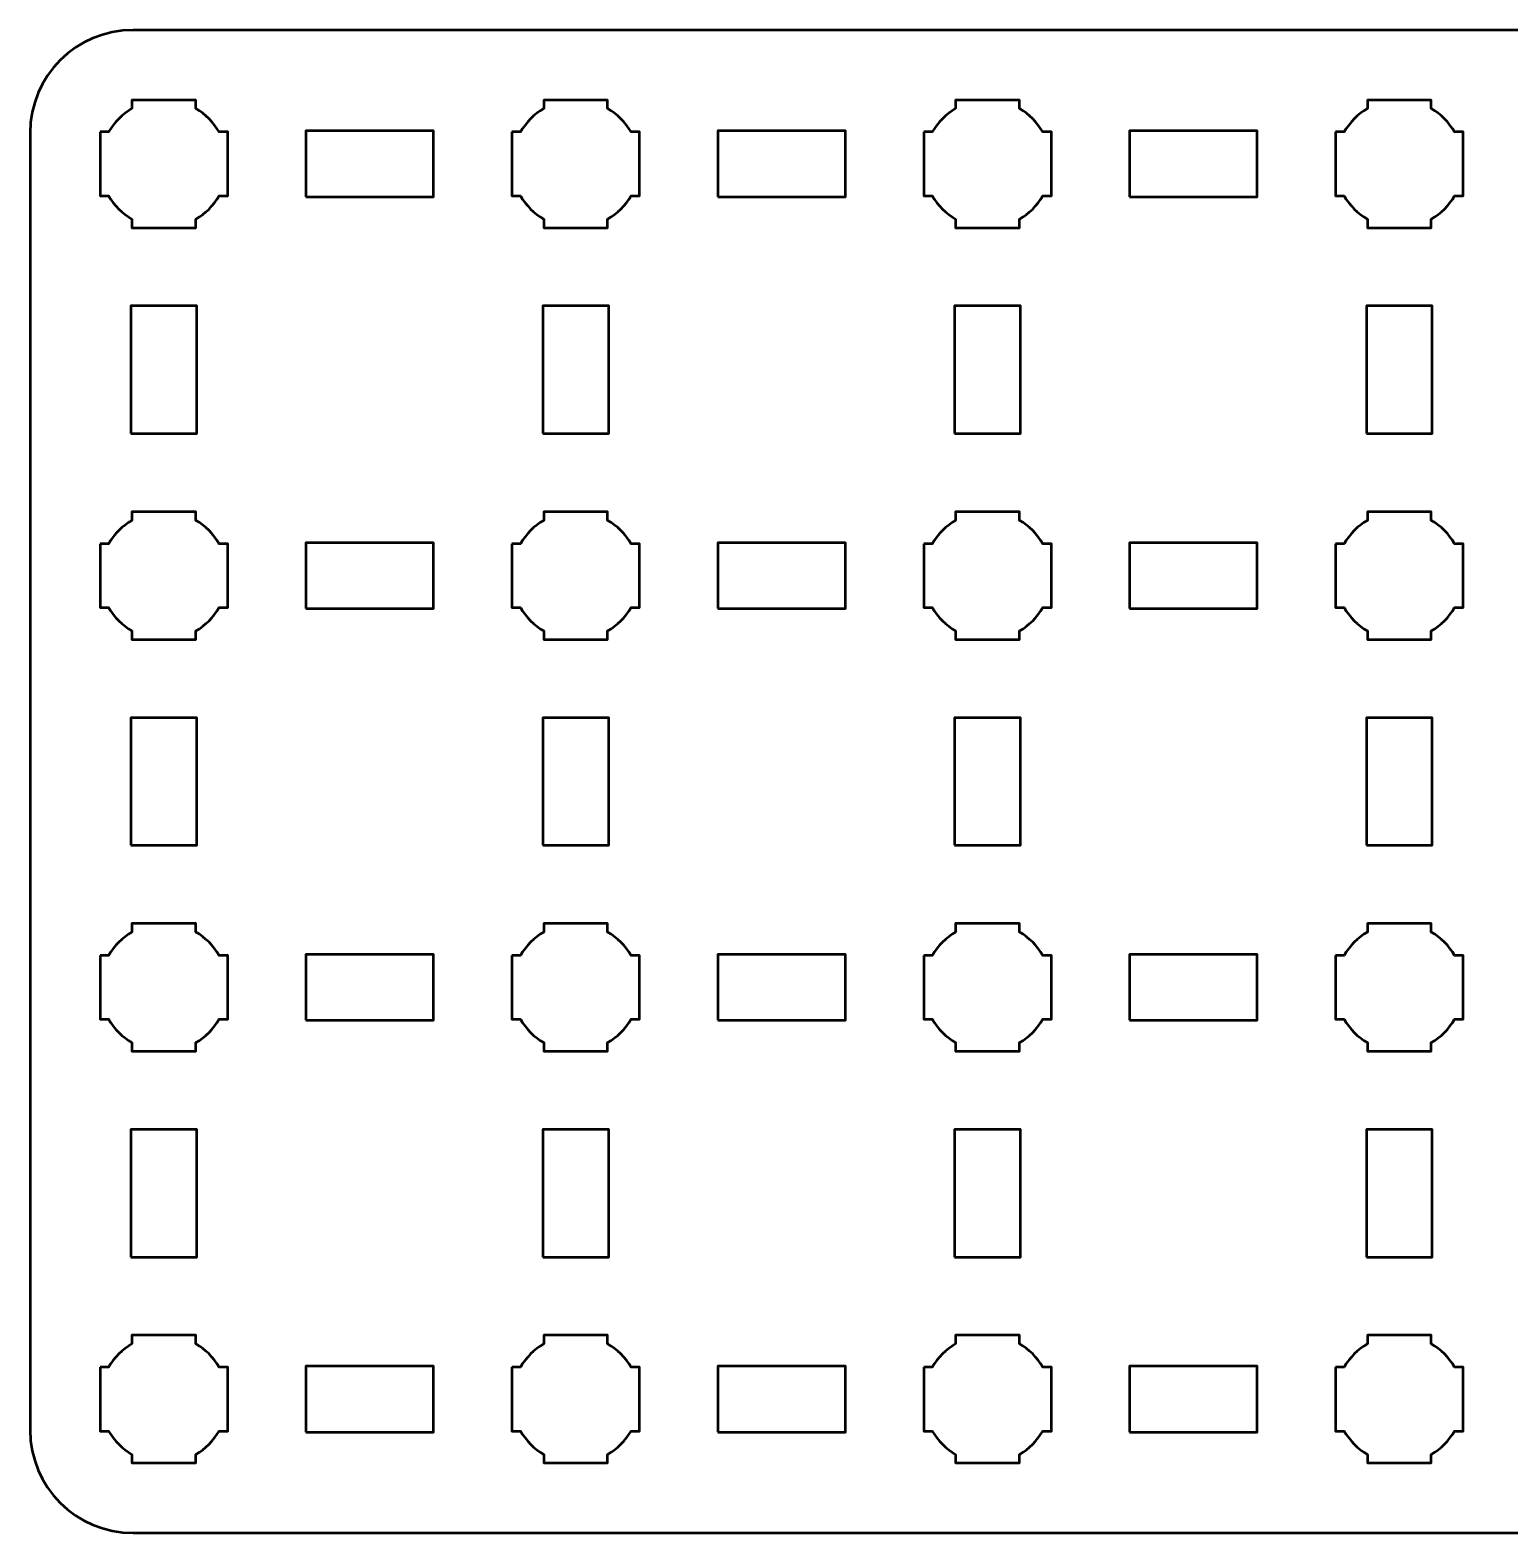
# Model space of a CAD drawing. Header units: centimetres. Extents: x -18.1 to -2.9, y -18.5 to -11.2.
# Drawn here: x -18.15 to -10.96, y -18.5 to -11.2 of the extents above; entities that cross this region are included whole.
import ezdxf

# ---------------------------------------------------------------- set-up
doc = ezdxf.new("R2010")
doc.units = ezdxf.units.CM
doc.header["$MEASUREMENT"] = 0
doc.layers.add('Layer 1', color=7, linetype='Continuous')

msp = doc.modelspace()

# ---------------------------------------------------------------- linework, layer by layer
at = {"layer": 'Layer 1', "color": 250, "lineweight": 53}
for points in [[(-16.81, -12.01), (-16.19, -12.01), (-16.19, -11.69), (-16.81, -11.69), (-16.81, -12.01)], [(-14.81, -12.01), (-14.19, -12.01), (-14.19, -11.69), (-14.81, -11.69), (-14.81, -12.01)], [(-12.81, -12.01), (-12.19, -12.01), (-12.19, -11.69), (-12.81, -11.69), (-12.81, -12.01)], [(-17.66, -13.16), (-17.34, -13.16), (-17.34, -12.54), (-17.66, -12.54), (-17.66, -13.16)], [(-15.66, -13.16), (-15.34, -13.16), (-15.34, -12.54), (-15.66, -12.54), (-15.66, -13.16)], [(-13.66, -13.16), (-13.34, -13.16), (-13.34, -12.54), (-13.66, -12.54), (-13.66, -13.16)], [(-11.66, -13.16), (-11.34, -13.16), (-11.34, -12.54), (-11.66, -12.54), (-11.66, -13.16)], [(-16.81, -14.01), (-16.19, -14.01), (-16.19, -13.69), (-16.81, -13.69), (-16.81, -14.01)], [(-14.81, -14.01), (-14.19, -14.01), (-14.19, -13.69), (-14.81, -13.69), (-14.81, -14.01)], [(-12.81, -14.01), (-12.19, -14.01), (-12.19, -13.69), (-12.81, -13.69), (-12.81, -14.01)], [(-17.66, -15.16), (-17.34, -15.16), (-17.34, -14.54), (-17.66, -14.54), (-17.66, -15.16)], [(-15.66, -15.16), (-15.34, -15.16), (-15.34, -14.54), (-15.66, -14.54), (-15.66, -15.16)], [(-13.66, -15.16), (-13.34, -15.16), (-13.34, -14.54), (-13.66, -14.54), (-13.66, -15.16)], [(-11.66, -15.16), (-11.34, -15.16), (-11.34, -14.54), (-11.66, -14.54), (-11.66, -15.16)], [(-16.81, -16.01), (-16.19, -16.01), (-16.19, -15.69), (-16.81, -15.69), (-16.81, -16.01)], [(-14.81, -16.01), (-14.19, -16.01), (-14.19, -15.69), (-14.81, -15.69), (-14.81, -16.01)], [(-12.81, -16.01), (-12.19, -16.01), (-12.19, -15.69), (-12.81, -15.69), (-12.81, -16.01)], [(-17.66, -17.16), (-17.34, -17.16), (-17.34, -16.54), (-17.66, -16.54), (-17.66, -17.16)], [(-15.66, -17.16), (-15.34, -17.16), (-15.34, -16.54), (-15.66, -16.54), (-15.66, -17.16)], [(-13.66, -17.16), (-13.34, -17.16), (-13.34, -16.54), (-13.66, -16.54), (-13.66, -17.16)], [(-11.66, -17.16), (-11.34, -17.16), (-11.34, -16.54), (-11.66, -16.54), (-11.66, -17.16)], [(-16.81, -18.01), (-16.19, -18.01), (-16.19, -17.69), (-16.81, -17.69), (-16.81, -18.01)], [(-14.81, -18.01), (-14.19, -18.01), (-14.19, -17.69), (-14.81, -17.69), (-14.81, -18.01)], [(-12.81, -18.01), (-12.19, -18.01), (-12.19, -17.69), (-12.81, -17.69), (-12.81, -18.01)]]:
    msp.add_lwpolyline(points, close=True, dxfattribs=at)
msp.add_open_spline([(-18.15, -18), (-18.15, -18), (-18.15, -11.7), (-18.15, -11.7), (-18.15, -11.7), (-18.15, -11.42391), (-17.92609, -11.2), (-17.65, -11.2), (-17.65, -11.2), (-17.65, -11.2), (-3.35, -11.2), (-3.35, -11.2), (-3.35, -11.2), (-3.07391, -11.2), (-2.85, -11.42391), (-2.85, -11.7), (-2.85, -11.7), (-2.85, -11.7), (-2.85, -18), (-2.85, -18), (-2.85, -18), (-2.85, -18.27609), (-3.07391, -18.5), (-3.35, -18.5), (-3.35, -18.5), (-3.35, -18.5), (-17.65, -18.5), (-17.65, -18.5), (-17.65, -18.5), (-17.92609, -18.5), (-18.15, -18.27609), (-18.15, -18)], degree=3, knots=[0, 0, 0, 0, 0.125, 0.125, 0.125, 0.125, 0.25, 0.25, 0.25, 0.25, 0.375, 0.375, 0.375, 0.375, 0.5, 0.5, 0.5, 0.5, 0.625, 0.625, 0.625, 0.625, 0.75, 0.75, 0.75, 0.75, 0.875, 0.875, 0.875, 0.875, 1, 1, 1, 1], dxfattribs=at)
at = {"layer": 'Layer 1', "lineweight": 53}
for points in [[(-17.81, -11.695), (-17.81, -11.695), (-17.76851, -11.695), (-17.76851, -11.695), (-17.76851, -11.695), (-17.74128, -11.64795), (-17.70205, -11.60872), (-17.655, -11.58149), (-17.655, -11.58149), (-17.655, -11.58149), (-17.655, -11.54), (-17.655, -11.54), (-17.655, -11.54), (-17.655, -11.54), (-17.5, -11.54), (-17.5, -11.54), (-17.5, -11.54), (-17.5, -11.54), (-17.345, -11.54), (-17.345, -11.54), (-17.345, -11.54), (-17.345, -11.54), (-17.345, -11.58149), (-17.345, -11.58149), (-17.345, -11.58149), (-17.29795, -11.60872), (-17.25872, -11.64795), (-17.23149, -11.695), (-17.23149, -11.695), (-17.23149, -11.695), (-17.19, -11.695), (-17.19, -11.695), (-17.19, -11.695), (-17.19, -11.695), (-17.19, -11.85), (-17.19, -11.85), (-17.19, -11.85), (-17.19, -11.85), (-17.19, -12.005), (-17.19, -12.005), (-17.19, -12.005), (-17.19, -12.005), (-17.23149, -12.005), (-17.23149, -12.005), (-17.23149, -12.005), (-17.25872, -12.05205), (-17.29795, -12.09128), (-17.345, -12.11851), (-17.345, -12.11851), (-17.345, -12.11851), (-17.345, -12.16), (-17.345, -12.16), (-17.345, -12.16), (-17.345, -12.16), (-17.5, -12.16), (-17.5, -12.16), (-17.5, -12.16), (-17.5, -12.16), (-17.655, -12.16), (-17.655, -12.16), (-17.655, -12.16), (-17.655, -12.16), (-17.655, -12.11851), (-17.655, -12.11851), (-17.655, -12.11851), (-17.70205, -12.09128), (-17.74128, -12.05205), (-17.76851, -12.005), (-17.76851, -12.005), (-17.76851, -12.005), (-17.81, -12.005), (-17.81, -12.005), (-17.81, -12.005), (-17.81, -12.005), (-17.81, -11.85), (-17.81, -11.85), (-17.81, -11.85), (-17.81, -11.85), (-17.81, -11.695), (-17.81, -11.695)], [(-15.81, -11.695), (-15.81, -11.695), (-15.76851, -11.695), (-15.76851, -11.695), (-15.76851, -11.695), (-15.74128, -11.64795), (-15.70205, -11.60872), (-15.655, -11.58149), (-15.655, -11.58149), (-15.655, -11.58149), (-15.655, -11.54), (-15.655, -11.54), (-15.655, -11.54), (-15.655, -11.54), (-15.5, -11.54), (-15.5, -11.54), (-15.5, -11.54), (-15.5, -11.54), (-15.345, -11.54), (-15.345, -11.54), (-15.345, -11.54), (-15.345, -11.54), (-15.345, -11.58149), (-15.345, -11.58149), (-15.345, -11.58149), (-15.29795, -11.60872), (-15.25872, -11.64795), (-15.23149, -11.695), (-15.23149, -11.695), (-15.23149, -11.695), (-15.19, -11.695), (-15.19, -11.695), (-15.19, -11.695), (-15.19, -11.695), (-15.19, -11.85), (-15.19, -11.85), (-15.19, -11.85), (-15.19, -11.85), (-15.19, -12.005), (-15.19, -12.005), (-15.19, -12.005), (-15.19, -12.005), (-15.23149, -12.005), (-15.23149, -12.005), (-15.23149, -12.005), (-15.25872, -12.05205), (-15.29795, -12.09128), (-15.345, -12.11851), (-15.345, -12.11851), (-15.345, -12.11851), (-15.345, -12.16), (-15.345, -12.16), (-15.345, -12.16), (-15.345, -12.16), (-15.5, -12.16), (-15.5, -12.16), (-15.5, -12.16), (-15.5, -12.16), (-15.655, -12.16), (-15.655, -12.16), (-15.655, -12.16), (-15.655, -12.16), (-15.655, -12.11851), (-15.655, -12.11851), (-15.655, -12.11851), (-15.70205, -12.09128), (-15.74128, -12.05205), (-15.76851, -12.005), (-15.76851, -12.005), (-15.76851, -12.005), (-15.81, -12.005), (-15.81, -12.005), (-15.81, -12.005), (-15.81, -12.005), (-15.81, -11.85), (-15.81, -11.85), (-15.81, -11.85), (-15.81, -11.85), (-15.81, -11.695), (-15.81, -11.695)], [(-13.81, -11.695), (-13.81, -11.695), (-13.76851, -11.695), (-13.76851, -11.695), (-13.76851, -11.695), (-13.74128, -11.64795), (-13.70205, -11.60872), (-13.655, -11.58149), (-13.655, -11.58149), (-13.655, -11.58149), (-13.655, -11.54), (-13.655, -11.54), (-13.655, -11.54), (-13.655, -11.54), (-13.5, -11.54), (-13.5, -11.54), (-13.5, -11.54), (-13.5, -11.54), (-13.345, -11.54), (-13.345, -11.54), (-13.345, -11.54), (-13.345, -11.54), (-13.345, -11.58149), (-13.345, -11.58149), (-13.345, -11.58149), (-13.29795, -11.60872), (-13.25872, -11.64795), (-13.23149, -11.695), (-13.23149, -11.695), (-13.23149, -11.695), (-13.19, -11.695), (-13.19, -11.695), (-13.19, -11.695), (-13.19, -11.695), (-13.19, -11.85), (-13.19, -11.85), (-13.19, -11.85), (-13.19, -11.85), (-13.19, -12.005), (-13.19, -12.005), (-13.19, -12.005), (-13.19, -12.005), (-13.23149, -12.005), (-13.23149, -12.005), (-13.23149, -12.005), (-13.25872, -12.05205), (-13.29795, -12.09128), (-13.345, -12.11851), (-13.345, -12.11851), (-13.345, -12.11851), (-13.345, -12.16), (-13.345, -12.16), (-13.345, -12.16), (-13.345, -12.16), (-13.5, -12.16), (-13.5, -12.16), (-13.5, -12.16), (-13.5, -12.16), (-13.655, -12.16), (-13.655, -12.16), (-13.655, -12.16), (-13.655, -12.16), (-13.655, -12.11851), (-13.655, -12.11851), (-13.655, -12.11851), (-13.70205, -12.09128), (-13.74128, -12.05205), (-13.76851, -12.005), (-13.76851, -12.005), (-13.76851, -12.005), (-13.81, -12.005), (-13.81, -12.005), (-13.81, -12.005), (-13.81, -12.005), (-13.81, -11.85), (-13.81, -11.85), (-13.81, -11.85), (-13.81, -11.85), (-13.81, -11.695), (-13.81, -11.695)], [(-11.81, -11.695), (-11.81, -11.695), (-11.76851, -11.695), (-11.76851, -11.695), (-11.76851, -11.695), (-11.74128, -11.64795), (-11.70205, -11.60872), (-11.655, -11.58149), (-11.655, -11.58149), (-11.655, -11.58149), (-11.655, -11.54), (-11.655, -11.54), (-11.655, -11.54), (-11.655, -11.54), (-11.5, -11.54), (-11.5, -11.54), (-11.5, -11.54), (-11.5, -11.54), (-11.345, -11.54), (-11.345, -11.54), (-11.345, -11.54), (-11.345, -11.54), (-11.345, -11.58149), (-11.345, -11.58149), (-11.345, -11.58149), (-11.29795, -11.60872), (-11.25872, -11.64795), (-11.23149, -11.695), (-11.23149, -11.695), (-11.23149, -11.695), (-11.19, -11.695), (-11.19, -11.695), (-11.19, -11.695), (-11.19, -11.695), (-11.19, -11.85), (-11.19, -11.85), (-11.19, -11.85), (-11.19, -11.85), (-11.19, -12.005), (-11.19, -12.005), (-11.19, -12.005), (-11.19, -12.005), (-11.23149, -12.005), (-11.23149, -12.005), (-11.23149, -12.005), (-11.25872, -12.05205), (-11.29795, -12.09128), (-11.345, -12.11851), (-11.345, -12.11851), (-11.345, -12.11851), (-11.345, -12.16), (-11.345, -12.16), (-11.345, -12.16), (-11.345, -12.16), (-11.5, -12.16), (-11.5, -12.16), (-11.5, -12.16), (-11.5, -12.16), (-11.655, -12.16), (-11.655, -12.16), (-11.655, -12.16), (-11.655, -12.16), (-11.655, -12.11851), (-11.655, -12.11851), (-11.655, -12.11851), (-11.70205, -12.09128), (-11.74128, -12.05205), (-11.76851, -12.005), (-11.76851, -12.005), (-11.76851, -12.005), (-11.81, -12.005), (-11.81, -12.005), (-11.81, -12.005), (-11.81, -12.005), (-11.81, -11.85), (-11.81, -11.85), (-11.81, -11.85), (-11.81, -11.85), (-11.81, -11.695), (-11.81, -11.695)], [(-17.81, -13.695), (-17.81, -13.695), (-17.76851, -13.695), (-17.76851, -13.695), (-17.76851, -13.695), (-17.74128, -13.64795), (-17.70205, -13.60872), (-17.655, -13.58149), (-17.655, -13.58149), (-17.655, -13.58149), (-17.655, -13.54), (-17.655, -13.54), (-17.655, -13.54), (-17.655, -13.54), (-17.5, -13.54), (-17.5, -13.54), (-17.5, -13.54), (-17.5, -13.54), (-17.345, -13.54), (-17.345, -13.54), (-17.345, -13.54), (-17.345, -13.54), (-17.345, -13.58149), (-17.345, -13.58149), (-17.345, -13.58149), (-17.29795, -13.60872), (-17.25872, -13.64795), (-17.23149, -13.695), (-17.23149, -13.695), (-17.23149, -13.695), (-17.19, -13.695), (-17.19, -13.695), (-17.19, -13.695), (-17.19, -13.695), (-17.19, -13.85), (-17.19, -13.85), (-17.19, -13.85), (-17.19, -13.85), (-17.19, -14.005), (-17.19, -14.005), (-17.19, -14.005), (-17.19, -14.005), (-17.23149, -14.005), (-17.23149, -14.005), (-17.23149, -14.005), (-17.25872, -14.05205), (-17.29795, -14.09128), (-17.345, -14.11851), (-17.345, -14.11851), (-17.345, -14.11851), (-17.345, -14.16), (-17.345, -14.16), (-17.345, -14.16), (-17.345, -14.16), (-17.5, -14.16), (-17.5, -14.16), (-17.5, -14.16), (-17.5, -14.16), (-17.655, -14.16), (-17.655, -14.16), (-17.655, -14.16), (-17.655, -14.16), (-17.655, -14.11851), (-17.655, -14.11851), (-17.655, -14.11851), (-17.70205, -14.09128), (-17.74128, -14.05205), (-17.76851, -14.005), (-17.76851, -14.005), (-17.76851, -14.005), (-17.81, -14.005), (-17.81, -14.005), (-17.81, -14.005), (-17.81, -14.005), (-17.81, -13.85), (-17.81, -13.85), (-17.81, -13.85), (-17.81, -13.85), (-17.81, -13.695), (-17.81, -13.695)], [(-15.81, -13.695), (-15.81, -13.695), (-15.76851, -13.695), (-15.76851, -13.695), (-15.76851, -13.695), (-15.74128, -13.64795), (-15.70205, -13.60872), (-15.655, -13.58149), (-15.655, -13.58149), (-15.655, -13.58149), (-15.655, -13.54), (-15.655, -13.54), (-15.655, -13.54), (-15.655, -13.54), (-15.5, -13.54), (-15.5, -13.54), (-15.5, -13.54), (-15.5, -13.54), (-15.345, -13.54), (-15.345, -13.54), (-15.345, -13.54), (-15.345, -13.54), (-15.345, -13.58149), (-15.345, -13.58149), (-15.345, -13.58149), (-15.29795, -13.60872), (-15.25872, -13.64795), (-15.23149, -13.695), (-15.23149, -13.695), (-15.23149, -13.695), (-15.19, -13.695), (-15.19, -13.695), (-15.19, -13.695), (-15.19, -13.695), (-15.19, -13.85), (-15.19, -13.85), (-15.19, -13.85), (-15.19, -13.85), (-15.19, -14.005), (-15.19, -14.005), (-15.19, -14.005), (-15.19, -14.005), (-15.23149, -14.005), (-15.23149, -14.005), (-15.23149, -14.005), (-15.25872, -14.05205), (-15.29795, -14.09128), (-15.345, -14.11851), (-15.345, -14.11851), (-15.345, -14.11851), (-15.345, -14.16), (-15.345, -14.16), (-15.345, -14.16), (-15.345, -14.16), (-15.5, -14.16), (-15.5, -14.16), (-15.5, -14.16), (-15.5, -14.16), (-15.655, -14.16), (-15.655, -14.16), (-15.655, -14.16), (-15.655, -14.16), (-15.655, -14.11851), (-15.655, -14.11851), (-15.655, -14.11851), (-15.70205, -14.09128), (-15.74128, -14.05205), (-15.76851, -14.005), (-15.76851, -14.005), (-15.76851, -14.005), (-15.81, -14.005), (-15.81, -14.005), (-15.81, -14.005), (-15.81, -14.005), (-15.81, -13.85), (-15.81, -13.85), (-15.81, -13.85), (-15.81, -13.85), (-15.81, -13.695), (-15.81, -13.695)], [(-13.81, -13.695), (-13.81, -13.695), (-13.76851, -13.695), (-13.76851, -13.695), (-13.76851, -13.695), (-13.74128, -13.64795), (-13.70205, -13.60872), (-13.655, -13.58149), (-13.655, -13.58149), (-13.655, -13.58149), (-13.655, -13.54), (-13.655, -13.54), (-13.655, -13.54), (-13.655, -13.54), (-13.5, -13.54), (-13.5, -13.54), (-13.5, -13.54), (-13.5, -13.54), (-13.345, -13.54), (-13.345, -13.54), (-13.345, -13.54), (-13.345, -13.54), (-13.345, -13.58149), (-13.345, -13.58149), (-13.345, -13.58149), (-13.29795, -13.60872), (-13.25872, -13.64795), (-13.23149, -13.695), (-13.23149, -13.695), (-13.23149, -13.695), (-13.19, -13.695), (-13.19, -13.695), (-13.19, -13.695), (-13.19, -13.695), (-13.19, -13.85), (-13.19, -13.85), (-13.19, -13.85), (-13.19, -13.85), (-13.19, -14.005), (-13.19, -14.005), (-13.19, -14.005), (-13.19, -14.005), (-13.23149, -14.005), (-13.23149, -14.005), (-13.23149, -14.005), (-13.25872, -14.05205), (-13.29795, -14.09128), (-13.345, -14.11851), (-13.345, -14.11851), (-13.345, -14.11851), (-13.345, -14.16), (-13.345, -14.16), (-13.345, -14.16), (-13.345, -14.16), (-13.5, -14.16), (-13.5, -14.16), (-13.5, -14.16), (-13.5, -14.16), (-13.655, -14.16), (-13.655, -14.16), (-13.655, -14.16), (-13.655, -14.16), (-13.655, -14.11851), (-13.655, -14.11851), (-13.655, -14.11851), (-13.70205, -14.09128), (-13.74128, -14.05205), (-13.76851, -14.005), (-13.76851, -14.005), (-13.76851, -14.005), (-13.81, -14.005), (-13.81, -14.005), (-13.81, -14.005), (-13.81, -14.005), (-13.81, -13.85), (-13.81, -13.85), (-13.81, -13.85), (-13.81, -13.85), (-13.81, -13.695), (-13.81, -13.695)], [(-11.81, -13.695), (-11.81, -13.695), (-11.76851, -13.695), (-11.76851, -13.695), (-11.76851, -13.695), (-11.74128, -13.64795), (-11.70205, -13.60872), (-11.655, -13.58149), (-11.655, -13.58149), (-11.655, -13.58149), (-11.655, -13.54), (-11.655, -13.54), (-11.655, -13.54), (-11.655, -13.54), (-11.5, -13.54), (-11.5, -13.54), (-11.5, -13.54), (-11.5, -13.54), (-11.345, -13.54), (-11.345, -13.54), (-11.345, -13.54), (-11.345, -13.54), (-11.345, -13.58149), (-11.345, -13.58149), (-11.345, -13.58149), (-11.29795, -13.60872), (-11.25872, -13.64795), (-11.23149, -13.695), (-11.23149, -13.695), (-11.23149, -13.695), (-11.19, -13.695), (-11.19, -13.695), (-11.19, -13.695), (-11.19, -13.695), (-11.19, -13.85), (-11.19, -13.85), (-11.19, -13.85), (-11.19, -13.85), (-11.19, -14.005), (-11.19, -14.005), (-11.19, -14.005), (-11.19, -14.005), (-11.23149, -14.005), (-11.23149, -14.005), (-11.23149, -14.005), (-11.25872, -14.05205), (-11.29795, -14.09128), (-11.345, -14.11851), (-11.345, -14.11851), (-11.345, -14.11851), (-11.345, -14.16), (-11.345, -14.16), (-11.345, -14.16), (-11.345, -14.16), (-11.5, -14.16), (-11.5, -14.16), (-11.5, -14.16), (-11.5, -14.16), (-11.655, -14.16), (-11.655, -14.16), (-11.655, -14.16), (-11.655, -14.16), (-11.655, -14.11851), (-11.655, -14.11851), (-11.655, -14.11851), (-11.70205, -14.09128), (-11.74128, -14.05205), (-11.76851, -14.005), (-11.76851, -14.005), (-11.76851, -14.005), (-11.81, -14.005), (-11.81, -14.005), (-11.81, -14.005), (-11.81, -14.005), (-11.81, -13.85), (-11.81, -13.85), (-11.81, -13.85), (-11.81, -13.85), (-11.81, -13.695), (-11.81, -13.695)], [(-17.81, -15.695), (-17.81, -15.695), (-17.76851, -15.695), (-17.76851, -15.695), (-17.76851, -15.695), (-17.74128, -15.64795), (-17.70205, -15.60872), (-17.655, -15.58149), (-17.655, -15.58149), (-17.655, -15.58149), (-17.655, -15.54), (-17.655, -15.54), (-17.655, -15.54), (-17.655, -15.54), (-17.5, -15.54), (-17.5, -15.54), (-17.5, -15.54), (-17.5, -15.54), (-17.345, -15.54), (-17.345, -15.54), (-17.345, -15.54), (-17.345, -15.54), (-17.345, -15.58149), (-17.345, -15.58149), (-17.345, -15.58149), (-17.29795, -15.60872), (-17.25872, -15.64795), (-17.23149, -15.695), (-17.23149, -15.695), (-17.23149, -15.695), (-17.19, -15.695), (-17.19, -15.695), (-17.19, -15.695), (-17.19, -15.695), (-17.19, -15.85), (-17.19, -15.85), (-17.19, -15.85), (-17.19, -15.85), (-17.19, -16.005), (-17.19, -16.005), (-17.19, -16.005), (-17.19, -16.005), (-17.23149, -16.005), (-17.23149, -16.005), (-17.23149, -16.005), (-17.25872, -16.05205), (-17.29795, -16.09128), (-17.345, -16.11851), (-17.345, -16.11851), (-17.345, -16.11851), (-17.345, -16.16), (-17.345, -16.16), (-17.345, -16.16), (-17.345, -16.16), (-17.5, -16.16), (-17.5, -16.16), (-17.5, -16.16), (-17.5, -16.16), (-17.655, -16.16), (-17.655, -16.16), (-17.655, -16.16), (-17.655, -16.16), (-17.655, -16.11851), (-17.655, -16.11851), (-17.655, -16.11851), (-17.70205, -16.09128), (-17.74128, -16.05205), (-17.76851, -16.005), (-17.76851, -16.005), (-17.76851, -16.005), (-17.81, -16.005), (-17.81, -16.005), (-17.81, -16.005), (-17.81, -16.005), (-17.81, -15.85), (-17.81, -15.85), (-17.81, -15.85), (-17.81, -15.85), (-17.81, -15.695), (-17.81, -15.695)], [(-15.81, -15.695), (-15.81, -15.695), (-15.76851, -15.695), (-15.76851, -15.695), (-15.76851, -15.695), (-15.74128, -15.64795), (-15.70205, -15.60872), (-15.655, -15.58149), (-15.655, -15.58149), (-15.655, -15.58149), (-15.655, -15.54), (-15.655, -15.54), (-15.655, -15.54), (-15.655, -15.54), (-15.5, -15.54), (-15.5, -15.54), (-15.5, -15.54), (-15.5, -15.54), (-15.345, -15.54), (-15.345, -15.54), (-15.345, -15.54), (-15.345, -15.54), (-15.345, -15.58149), (-15.345, -15.58149), (-15.345, -15.58149), (-15.29795, -15.60872), (-15.25872, -15.64795), (-15.23149, -15.695), (-15.23149, -15.695), (-15.23149, -15.695), (-15.19, -15.695), (-15.19, -15.695), (-15.19, -15.695), (-15.19, -15.695), (-15.19, -15.85), (-15.19, -15.85), (-15.19, -15.85), (-15.19, -15.85), (-15.19, -16.005), (-15.19, -16.005), (-15.19, -16.005), (-15.19, -16.005), (-15.23149, -16.005), (-15.23149, -16.005), (-15.23149, -16.005), (-15.25872, -16.05205), (-15.29795, -16.09128), (-15.345, -16.11851), (-15.345, -16.11851), (-15.345, -16.11851), (-15.345, -16.16), (-15.345, -16.16), (-15.345, -16.16), (-15.345, -16.16), (-15.5, -16.16), (-15.5, -16.16), (-15.5, -16.16), (-15.5, -16.16), (-15.655, -16.16), (-15.655, -16.16), (-15.655, -16.16), (-15.655, -16.16), (-15.655, -16.11851), (-15.655, -16.11851), (-15.655, -16.11851), (-15.70205, -16.09128), (-15.74128, -16.05205), (-15.76851, -16.005), (-15.76851, -16.005), (-15.76851, -16.005), (-15.81, -16.005), (-15.81, -16.005), (-15.81, -16.005), (-15.81, -16.005), (-15.81, -15.85), (-15.81, -15.85), (-15.81, -15.85), (-15.81, -15.85), (-15.81, -15.695), (-15.81, -15.695)], [(-13.81, -15.695), (-13.81, -15.695), (-13.76851, -15.695), (-13.76851, -15.695), (-13.76851, -15.695), (-13.74128, -15.64795), (-13.70205, -15.60872), (-13.655, -15.58149), (-13.655, -15.58149), (-13.655, -15.58149), (-13.655, -15.54), (-13.655, -15.54), (-13.655, -15.54), (-13.655, -15.54), (-13.5, -15.54), (-13.5, -15.54), (-13.5, -15.54), (-13.5, -15.54), (-13.345, -15.54), (-13.345, -15.54), (-13.345, -15.54), (-13.345, -15.54), (-13.345, -15.58149), (-13.345, -15.58149), (-13.345, -15.58149), (-13.29795, -15.60872), (-13.25872, -15.64795), (-13.23149, -15.695), (-13.23149, -15.695), (-13.23149, -15.695), (-13.19, -15.695), (-13.19, -15.695), (-13.19, -15.695), (-13.19, -15.695), (-13.19, -15.85), (-13.19, -15.85), (-13.19, -15.85), (-13.19, -15.85), (-13.19, -16.005), (-13.19, -16.005), (-13.19, -16.005), (-13.19, -16.005), (-13.23149, -16.005), (-13.23149, -16.005), (-13.23149, -16.005), (-13.25872, -16.05205), (-13.29795, -16.09128), (-13.345, -16.11851), (-13.345, -16.11851), (-13.345, -16.11851), (-13.345, -16.16), (-13.345, -16.16), (-13.345, -16.16), (-13.345, -16.16), (-13.5, -16.16), (-13.5, -16.16), (-13.5, -16.16), (-13.5, -16.16), (-13.655, -16.16), (-13.655, -16.16), (-13.655, -16.16), (-13.655, -16.16), (-13.655, -16.11851), (-13.655, -16.11851), (-13.655, -16.11851), (-13.70205, -16.09128), (-13.74128, -16.05205), (-13.76851, -16.005), (-13.76851, -16.005), (-13.76851, -16.005), (-13.81, -16.005), (-13.81, -16.005), (-13.81, -16.005), (-13.81, -16.005), (-13.81, -15.85), (-13.81, -15.85), (-13.81, -15.85), (-13.81, -15.85), (-13.81, -15.695), (-13.81, -15.695)], [(-11.81, -15.695), (-11.81, -15.695), (-11.76851, -15.695), (-11.76851, -15.695), (-11.76851, -15.695), (-11.74128, -15.64795), (-11.70205, -15.60872), (-11.655, -15.58149), (-11.655, -15.58149), (-11.655, -15.58149), (-11.655, -15.54), (-11.655, -15.54), (-11.655, -15.54), (-11.655, -15.54), (-11.5, -15.54), (-11.5, -15.54), (-11.5, -15.54), (-11.5, -15.54), (-11.345, -15.54), (-11.345, -15.54), (-11.345, -15.54), (-11.345, -15.54), (-11.345, -15.58149), (-11.345, -15.58149), (-11.345, -15.58149), (-11.29795, -15.60872), (-11.25872, -15.64795), (-11.23149, -15.695), (-11.23149, -15.695), (-11.23149, -15.695), (-11.19, -15.695), (-11.19, -15.695), (-11.19, -15.695), (-11.19, -15.695), (-11.19, -15.85), (-11.19, -15.85), (-11.19, -15.85), (-11.19, -15.85), (-11.19, -16.005), (-11.19, -16.005), (-11.19, -16.005), (-11.19, -16.005), (-11.23149, -16.005), (-11.23149, -16.005), (-11.23149, -16.005), (-11.25872, -16.05205), (-11.29795, -16.09128), (-11.345, -16.11851), (-11.345, -16.11851), (-11.345, -16.11851), (-11.345, -16.16), (-11.345, -16.16), (-11.345, -16.16), (-11.345, -16.16), (-11.5, -16.16), (-11.5, -16.16), (-11.5, -16.16), (-11.5, -16.16), (-11.655, -16.16), (-11.655, -16.16), (-11.655, -16.16), (-11.655, -16.16), (-11.655, -16.11851), (-11.655, -16.11851), (-11.655, -16.11851), (-11.70205, -16.09128), (-11.74128, -16.05205), (-11.76851, -16.005), (-11.76851, -16.005), (-11.76851, -16.005), (-11.81, -16.005), (-11.81, -16.005), (-11.81, -16.005), (-11.81, -16.005), (-11.81, -15.85), (-11.81, -15.85), (-11.81, -15.85), (-11.81, -15.85), (-11.81, -15.695), (-11.81, -15.695)], [(-17.81, -17.695), (-17.81, -17.695), (-17.76851, -17.695), (-17.76851, -17.695), (-17.76851, -17.695), (-17.74128, -17.64795), (-17.70205, -17.60872), (-17.655, -17.58149), (-17.655, -17.58149), (-17.655, -17.58149), (-17.655, -17.54), (-17.655, -17.54), (-17.655, -17.54), (-17.655, -17.54), (-17.5, -17.54), (-17.5, -17.54), (-17.5, -17.54), (-17.5, -17.54), (-17.345, -17.54), (-17.345, -17.54), (-17.345, -17.54), (-17.345, -17.54), (-17.345, -17.58149), (-17.345, -17.58149), (-17.345, -17.58149), (-17.29795, -17.60872), (-17.25872, -17.64795), (-17.23149, -17.695), (-17.23149, -17.695), (-17.23149, -17.695), (-17.19, -17.695), (-17.19, -17.695), (-17.19, -17.695), (-17.19, -17.695), (-17.19, -17.85), (-17.19, -17.85), (-17.19, -17.85), (-17.19, -17.85), (-17.19, -18.005), (-17.19, -18.005), (-17.19, -18.005), (-17.19, -18.005), (-17.23149, -18.005), (-17.23149, -18.005), (-17.23149, -18.005), (-17.25872, -18.05205), (-17.29795, -18.09128), (-17.345, -18.11851), (-17.345, -18.11851), (-17.345, -18.11851), (-17.345, -18.16), (-17.345, -18.16), (-17.345, -18.16), (-17.345, -18.16), (-17.5, -18.16), (-17.5, -18.16), (-17.5, -18.16), (-17.5, -18.16), (-17.655, -18.16), (-17.655, -18.16), (-17.655, -18.16), (-17.655, -18.16), (-17.655, -18.11851), (-17.655, -18.11851), (-17.655, -18.11851), (-17.70205, -18.09128), (-17.74128, -18.05205), (-17.76851, -18.005), (-17.76851, -18.005), (-17.76851, -18.005), (-17.81, -18.005), (-17.81, -18.005), (-17.81, -18.005), (-17.81, -18.005), (-17.81, -17.85), (-17.81, -17.85), (-17.81, -17.85), (-17.81, -17.85), (-17.81, -17.695), (-17.81, -17.695)], [(-15.81, -17.695), (-15.81, -17.695), (-15.76851, -17.695), (-15.76851, -17.695), (-15.76851, -17.695), (-15.74128, -17.64795), (-15.70205, -17.60872), (-15.655, -17.58149), (-15.655, -17.58149), (-15.655, -17.58149), (-15.655, -17.54), (-15.655, -17.54), (-15.655, -17.54), (-15.655, -17.54), (-15.5, -17.54), (-15.5, -17.54), (-15.5, -17.54), (-15.5, -17.54), (-15.345, -17.54), (-15.345, -17.54), (-15.345, -17.54), (-15.345, -17.54), (-15.345, -17.58149), (-15.345, -17.58149), (-15.345, -17.58149), (-15.29795, -17.60872), (-15.25872, -17.64795), (-15.23149, -17.695), (-15.23149, -17.695), (-15.23149, -17.695), (-15.19, -17.695), (-15.19, -17.695), (-15.19, -17.695), (-15.19, -17.695), (-15.19, -17.85), (-15.19, -17.85), (-15.19, -17.85), (-15.19, -17.85), (-15.19, -18.005), (-15.19, -18.005), (-15.19, -18.005), (-15.19, -18.005), (-15.23149, -18.005), (-15.23149, -18.005), (-15.23149, -18.005), (-15.25872, -18.05205), (-15.29795, -18.09128), (-15.345, -18.11851), (-15.345, -18.11851), (-15.345, -18.11851), (-15.345, -18.16), (-15.345, -18.16), (-15.345, -18.16), (-15.345, -18.16), (-15.5, -18.16), (-15.5, -18.16), (-15.5, -18.16), (-15.5, -18.16), (-15.655, -18.16), (-15.655, -18.16), (-15.655, -18.16), (-15.655, -18.16), (-15.655, -18.11851), (-15.655, -18.11851), (-15.655, -18.11851), (-15.70205, -18.09128), (-15.74128, -18.05205), (-15.76851, -18.005), (-15.76851, -18.005), (-15.76851, -18.005), (-15.81, -18.005), (-15.81, -18.005), (-15.81, -18.005), (-15.81, -18.005), (-15.81, -17.85), (-15.81, -17.85), (-15.81, -17.85), (-15.81, -17.85), (-15.81, -17.695), (-15.81, -17.695)], [(-13.81, -17.695), (-13.81, -17.695), (-13.76851, -17.695), (-13.76851, -17.695), (-13.76851, -17.695), (-13.74128, -17.64795), (-13.70205, -17.60872), (-13.655, -17.58149), (-13.655, -17.58149), (-13.655, -17.58149), (-13.655, -17.54), (-13.655, -17.54), (-13.655, -17.54), (-13.655, -17.54), (-13.5, -17.54), (-13.5, -17.54), (-13.5, -17.54), (-13.5, -17.54), (-13.345, -17.54), (-13.345, -17.54), (-13.345, -17.54), (-13.345, -17.54), (-13.345, -17.58149), (-13.345, -17.58149), (-13.345, -17.58149), (-13.29795, -17.60872), (-13.25872, -17.64795), (-13.23149, -17.695), (-13.23149, -17.695), (-13.23149, -17.695), (-13.19, -17.695), (-13.19, -17.695), (-13.19, -17.695), (-13.19, -17.695), (-13.19, -17.85), (-13.19, -17.85), (-13.19, -17.85), (-13.19, -17.85), (-13.19, -18.005), (-13.19, -18.005), (-13.19, -18.005), (-13.19, -18.005), (-13.23149, -18.005), (-13.23149, -18.005), (-13.23149, -18.005), (-13.25872, -18.05205), (-13.29795, -18.09128), (-13.345, -18.11851), (-13.345, -18.11851), (-13.345, -18.11851), (-13.345, -18.16), (-13.345, -18.16), (-13.345, -18.16), (-13.345, -18.16), (-13.5, -18.16), (-13.5, -18.16), (-13.5, -18.16), (-13.5, -18.16), (-13.655, -18.16), (-13.655, -18.16), (-13.655, -18.16), (-13.655, -18.16), (-13.655, -18.11851), (-13.655, -18.11851), (-13.655, -18.11851), (-13.70205, -18.09128), (-13.74128, -18.05205), (-13.76851, -18.005), (-13.76851, -18.005), (-13.76851, -18.005), (-13.81, -18.005), (-13.81, -18.005), (-13.81, -18.005), (-13.81, -18.005), (-13.81, -17.85), (-13.81, -17.85), (-13.81, -17.85), (-13.81, -17.85), (-13.81, -17.695), (-13.81, -17.695)], [(-11.81, -17.695), (-11.81, -17.695), (-11.76851, -17.695), (-11.76851, -17.695), (-11.76851, -17.695), (-11.74128, -17.64795), (-11.70205, -17.60872), (-11.655, -17.58149), (-11.655, -17.58149), (-11.655, -17.58149), (-11.655, -17.54), (-11.655, -17.54), (-11.655, -17.54), (-11.655, -17.54), (-11.5, -17.54), (-11.5, -17.54), (-11.5, -17.54), (-11.5, -17.54), (-11.345, -17.54), (-11.345, -17.54), (-11.345, -17.54), (-11.345, -17.54), (-11.345, -17.58149), (-11.345, -17.58149), (-11.345, -17.58149), (-11.29795, -17.60872), (-11.25872, -17.64795), (-11.23149, -17.695), (-11.23149, -17.695), (-11.23149, -17.695), (-11.19, -17.695), (-11.19, -17.695), (-11.19, -17.695), (-11.19, -17.695), (-11.19, -17.85), (-11.19, -17.85), (-11.19, -17.85), (-11.19, -17.85), (-11.19, -18.005), (-11.19, -18.005), (-11.19, -18.005), (-11.19, -18.005), (-11.23149, -18.005), (-11.23149, -18.005), (-11.23149, -18.005), (-11.25872, -18.05205), (-11.29795, -18.09128), (-11.345, -18.11851), (-11.345, -18.11851), (-11.345, -18.11851), (-11.345, -18.16), (-11.345, -18.16), (-11.345, -18.16), (-11.345, -18.16), (-11.5, -18.16), (-11.5, -18.16), (-11.5, -18.16), (-11.5, -18.16), (-11.655, -18.16), (-11.655, -18.16), (-11.655, -18.16), (-11.655, -18.16), (-11.655, -18.11851), (-11.655, -18.11851), (-11.655, -18.11851), (-11.70205, -18.09128), (-11.74128, -18.05205), (-11.76851, -18.005), (-11.76851, -18.005), (-11.76851, -18.005), (-11.81, -18.005), (-11.81, -18.005), (-11.81, -18.005), (-11.81, -18.005), (-11.81, -17.85), (-11.81, -17.85), (-11.81, -17.85), (-11.81, -17.85), (-11.81, -17.695), (-11.81, -17.695)]]:
    msp.add_open_spline(points, degree=3, knots=[0, 0, 0, 0, 0.05, 0.05, 0.05, 0.05, 0.1, 0.1, 0.1, 0.1, 0.15, 0.15, 0.15, 0.15, 0.2, 0.2, 0.2, 0.2, 0.25, 0.25, 0.25, 0.25, 0.3, 0.3, 0.3, 0.3, 0.35, 0.35, 0.35, 0.35, 0.4, 0.4, 0.4, 0.4, 0.45, 0.45, 0.45, 0.45, 0.5, 0.5, 0.5, 0.5, 0.55, 0.55, 0.55, 0.55, 0.6, 0.6, 0.6, 0.6, 0.65, 0.65, 0.65, 0.65, 0.7, 0.7, 0.7, 0.7, 0.75, 0.75, 0.75, 0.75, 0.8, 0.8, 0.8, 0.8, 0.85, 0.85, 0.85, 0.85, 0.9, 0.9, 0.9, 0.9, 0.95, 0.95, 0.95, 0.95, 1, 1, 1, 1], dxfattribs=at)

doc.saveas('drawing.dxf')
